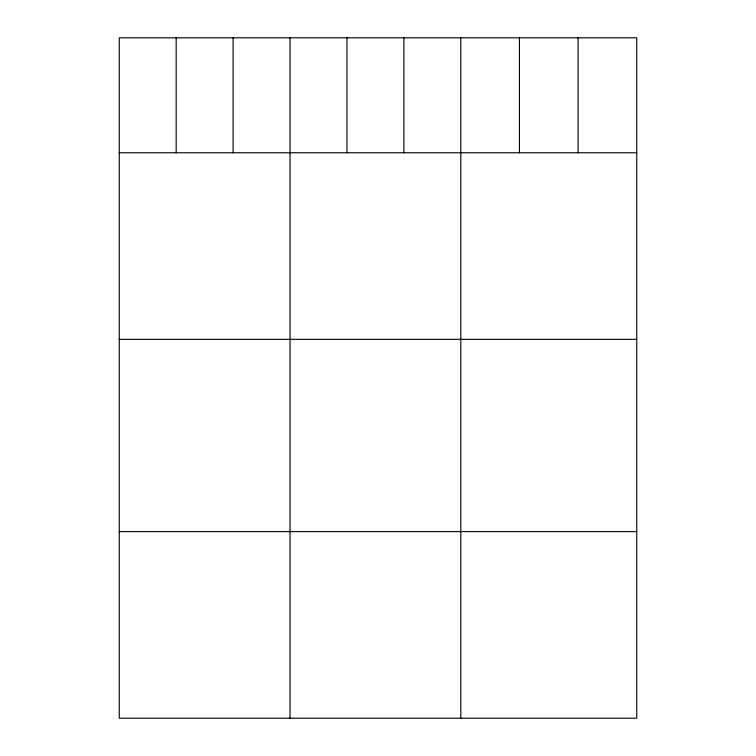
<?xml version="1.0" encoding="UTF-8"?>
<svg xmlns="http://www.w3.org/2000/svg" width="756" height="756" viewBox="0 0 756 756"><rect width="100%" height="100%" fill="white"/><g stroke="black" fill="none" stroke-linecap="round" stroke-linejoin="round"><path stroke-width="1.13" d="M636.741 152.759L636.741 718.2L119.259 718.2L119.259 37.8L636.741 37.8L636.741 152.759L119.259 152.759M119.259 339.349L636.741 339.349M119.259 531.6L636.741 531.6M578.094 37.8L578.094 152.759M519.448 37.8L519.448 152.759M460.801 37.8L460.801 718.2M403.874 37.8L403.874 152.759M346.947 37.8L346.947 152.759M290.03 37.8L290.03 718.2M233.103 37.8L233.103 152.759M176.176 37.8L176.176 152.759"/></g></svg>
